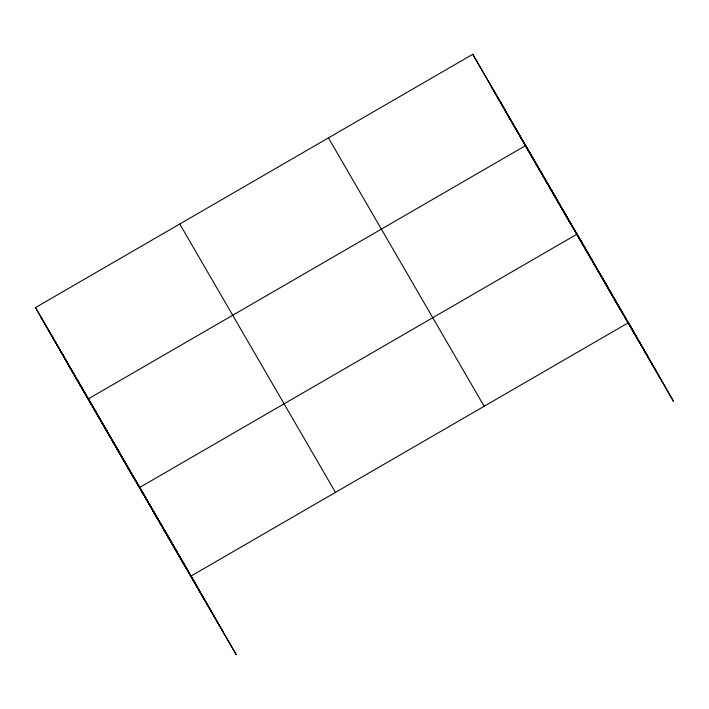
<?xml version="1.0" encoding="UTF-8"?>
<svg xmlns="http://www.w3.org/2000/svg" width="709" height="709" viewBox="0 0 709 709"><rect width="100%" height="100%" fill="white"/><g stroke="black" fill="none" stroke-linecap="round" stroke-linejoin="round"><path stroke-width="1.06" d="M35.45 307.591L236.248 654.699L35.45 307.591L472.752 54.301L634.076 332.477M191.155 575.974L628.466 322.684L673.55 401.409L472.752 54.301M491.39 86.844L647.104 355.227M504.817 110.285L660.522 378.659M328.444 137.892L484.15 406.266M179.758 224.009L335.472 492.383M41.06 317.393L196.765 585.767M54.088 340.134L209.793 608.517M67.506 363.575L223.22 631.949M602.774 278.398L608.384 288.191M622.165 312.837L577.082 234.121L139.77 487.411L184.863 566.128M551.389 189.835L556.999 199.628M570.78 224.274L525.697 145.549L88.395 398.839L133.478 477.565M499.225 99.925L504.835 109.727M165.463 531.688L171.073 541.481M114.087 443.125L119.697 452.918M61.922 353.215L67.532 363.017"/></g></svg>
